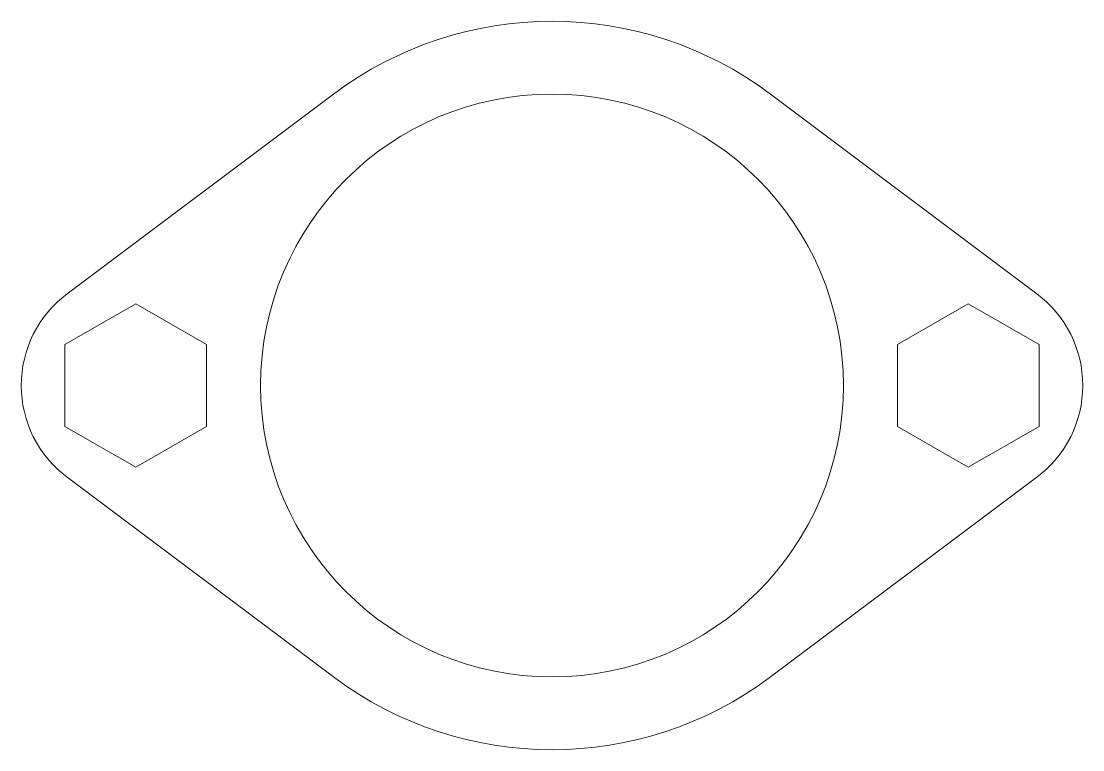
# Model space of a CAD drawing. Header units: millimetres. Extents: x 5.8 to 56.8, y 4.6 to 39.6.
import ezdxf

# ---------------------------------------------------------------- set-up
doc = ezdxf.new("R2010")
doc.units = ezdxf.units.MM

msp = doc.modelspace()

# ---------------------------------------------------------------- linework, layer by layer
at = {"color": 7, "linetype": 'Continuous', "lineweight": 15}
for p, q in [((20.76, 36.128), (7.96, 26.528)), ((54.56, 26.528), (41.76, 36.128)), ((11.26, 26.054), (7.86, 24.091)), ((14.66, 24.091), (11.26, 26.054)), ((51.26, 26.054), (47.86, 24.091)), ((54.66, 24.091), (51.26, 26.054)), ((7.86, 24.091), (7.86, 20.165)), ((14.66, 20.165), (14.66, 24.091)), ((47.86, 24.091), (47.86, 20.165)), ((54.66, 20.165), (54.66, 24.091)), ((7.86, 20.165), (11.26, 18.202)), ((11.26, 18.202), (14.66, 20.165)), ((47.86, 20.165), (51.26, 18.202)), ((51.26, 18.202), (54.66, 20.165)), ((7.96, 17.728), (20.76, 8.128)), ((41.76, 8.128), (54.56, 17.728))]:
    msp.add_line(p, q, dxfattribs=at)
msp.add_circle((31.26, 22.128), 14, dxfattribs=at)
for centre, radius, start, end in [((31.26, 22.128), 17.5, 53.1301, 126.8699), ((11.26, 22.128), 5.5, 126.8699, 233.1301), ((51.26, 22.128), 5.5, 306.8699, 53.1301), ((31.26, 22.128), 17.5, 233.1301, 306.8699)]:
    msp.add_arc(centre, radius, start, end, dxfattribs=at)

doc.saveas('drawing.dxf')
